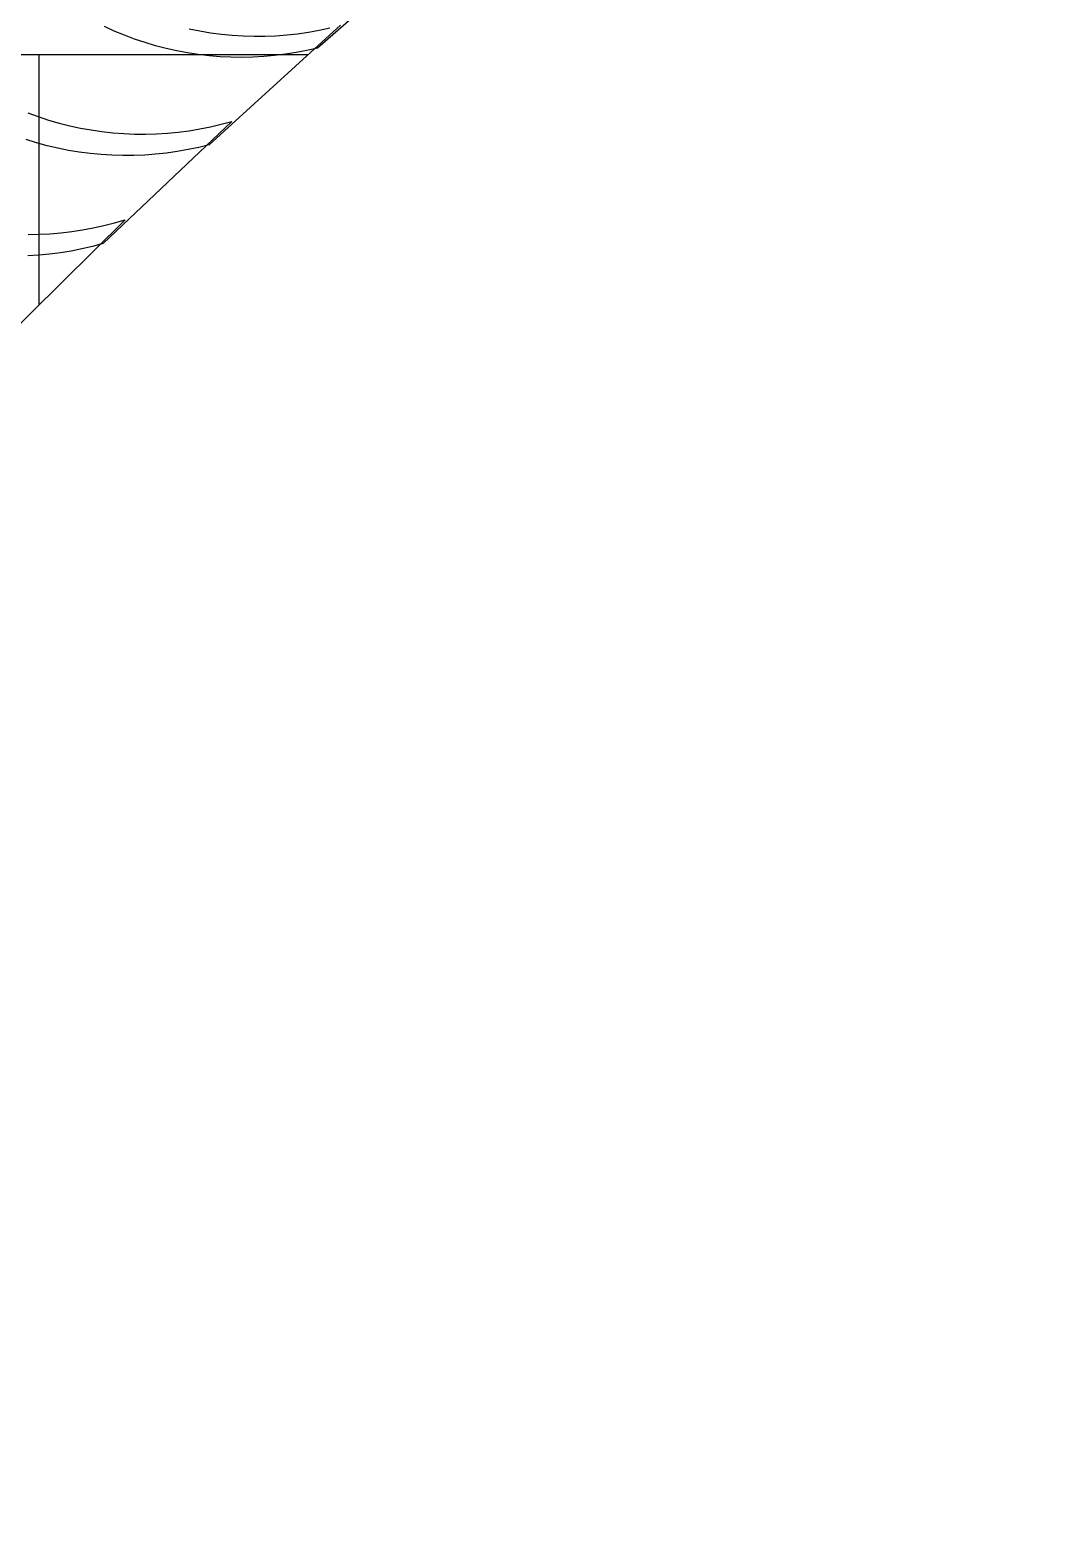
# Model space of a CAD drawing. Header units: metres. Extents: x -22.9 to 22.9, y -22.9 to 22.9.
# Drawn here: x -13.743 to -10.904, y 10.652 to 14.853 of the extents above; entities that cross this region are included whole.
import ezdxf

# ---------------------------------------------------------------- set-up
doc = ezdxf.new("R2010")
doc.units = ezdxf.units.M
for name, color, linetype in [('OBSERVED_CIRCULAR_SCAN', 3, 'Continuous'), ('SCAN_FOOTPRINTS', 5, 'Continuous'), ('TANK_BOUNDARY', 7, 'Continuous')]:
    doc.layers.add(name, color=color, linetype=linetype)

msp = doc.modelspace()

# ---------------------------------------------------------------- linework, layer by layer
at = {"layer": 'OBSERVED_CIRCULAR_SCAN'}
for p, q in [((-15.433, 14.7828), (-12.9581, 14.7828)), ((-13.716, 14.0784), (-13.716, 14.7828))]:
    msp.add_line(p, q, dxfattribs=at)
at = {"layer": 'SCAN_FOOTPRINTS'}
for points in [[(-12.5552, 15.13), (-12.9318, 14.8012), (-12.9318, 14.8012), (-12.9618, 14.7943), (-12.9921, 14.7885), (-13.0225, 14.7837), (-13.053, 14.7799), (-13.0837, 14.7772), (-13.1145, 14.7756), (-13.1452, 14.775), (-13.176, 14.7754), (-13.2068, 14.7769), (-13.2375, 14.7795), (-13.2681, 14.7831), (-13.2985, 14.7877), (-13.3288, 14.7934), (-13.3588, 14.8001), (-13.3886, 14.8079), (-13.4181, 14.8166), (-13.4473, 14.8264), (-13.4762, 14.8372), (-13.5047, 14.8489), (-13.5327, 14.8616)], [(-12.8672, 14.8656), (-13.2369, 14.5289), (-13.2369, 14.5289), (-13.2668, 14.5214), (-13.2969, 14.515), (-13.3272, 14.5096), (-13.3577, 14.5052), (-13.3883, 14.5018), (-13.419, 14.4995), (-13.4498, 14.4983), (-13.4806, 14.4981), (-13.5113, 14.499), (-13.5421, 14.5009), (-13.5727, 14.5039), (-13.6033, 14.5079), (-13.6336, 14.5129), (-13.6638, 14.519), (-13.6938, 14.5261), (-13.7235, 14.5343), (-13.7529, 14.5434)], [(-13.2941, 14.8556), (-13.2639, 14.8496), (-13.2336, 14.8445), (-13.203, 14.8405), (-13.1724, 14.8375), (-13.1416, 14.8356), (-13.1109, 14.8347), (-13.0801, 14.8349), (-13.0493, 14.8362), (-13.0186, 14.8384), (-12.988, 14.8418), (-12.9575, 14.8462), (-12.9272, 14.8516), (-12.8971, 14.8581)], [(-13.748, 14.6185), (-13.7191, 14.608), (-13.6898, 14.5984), (-13.6602, 14.5899), (-13.6304, 14.5824), (-13.6003, 14.5759), (-13.57, 14.5704), (-13.5395, 14.566), (-13.5089, 14.5626), (-13.4782, 14.5603), (-13.4474, 14.559), (-13.4166, 14.5588), (-13.3859, 14.5596), (-13.3551, 14.5615), (-13.3245, 14.5644), (-13.2939, 14.5684), (-13.2636, 14.5734), (-13.2334, 14.5795), (-13.2034, 14.5865), (-13.1737, 14.5946), (-13.5363, 14.2504), (-13.5363, 14.2504), (-13.566, 14.2423), (-13.596, 14.2352), (-13.6262, 14.2292), (-13.6566, 14.2241), (-13.6871, 14.2202), (-13.7177, 14.2172), (-13.7485, 14.2153)], [(-13.7474, 14.2761), (-13.7166, 14.2765), (-13.6859, 14.278), (-13.6552, 14.2805), (-13.6246, 14.284), (-13.5941, 14.2887), (-13.5639, 14.2943), (-13.5338, 14.301), (-13.504, 14.3087), (-13.4745, 14.3174), (-13.8298, 13.9657)]]:
    msp.add_lwpolyline(points, dxfattribs=at)
at = {"layer": 'TANK_BOUNDARY'}
msp.add_circle((0, 0), 22.86, dxfattribs=at)

doc.saveas('drawing.dxf')
